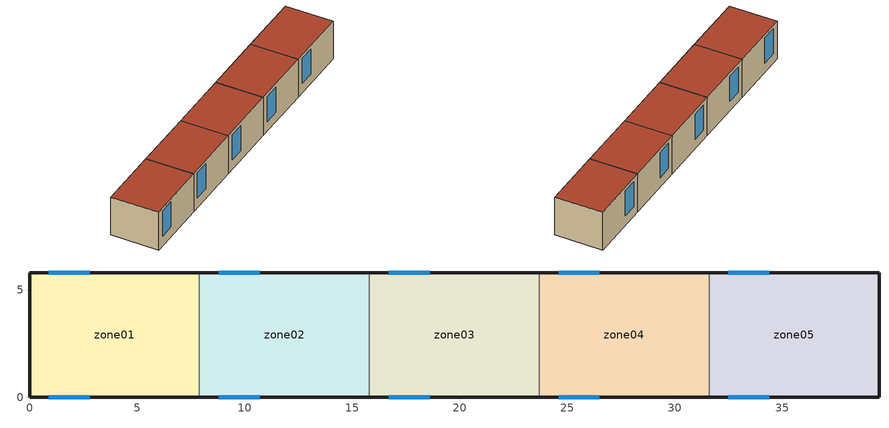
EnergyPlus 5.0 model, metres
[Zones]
zone01
 floor ground (GROUND_FLOOR): 0,0 0,5.8 7.9,5.8 7.9,0 z0
 wall outside (EXT_WALL): 7.9,5.8 0,5.8 0,0 7.9,0 z0:5
 wall to zone02 (ADJ_WALL): 7.9,0 7.9,5.8 z0:5
 window (EXT_WINDOW1): 0.9,0 2.8,0 / 2.8,5.8 0.9,5.8 z1.25:4.55
 roof outside (EXT_ROOF): 7.9,0 7.9,5.8 0,5.8 0,0 z5
zone02
 floor ground (GROUND_FLOOR): 7.9,0 7.9,5.8 15.8,5.8 15.8,0 z0
 wall outside (EXT_WALL): 15.8,5.8 7.9,5.8 / 7.9,0 15.8,0 z0:5
 wall to zone03 (ADJ_WALL): 15.8,0 15.8,5.8 z0:5
 wall to zone01 (ADJ_WALL): 7.9,5.8 7.9,0 z0:5
 window (EXT_WINDOW1): 8.8,0 10.7,0 / 10.7,5.8 8.8,5.8 z1.25:4.55
 roof outside (EXT_ROOF): 15.8,0 15.8,5.8 7.9,5.8 7.9,0 z5
zone03
 floor ground (GROUND_FLOOR): 15.8,0 15.8,5.8 23.7,5.8 23.7,0 z0
 wall outside (EXT_WALL): 23.7,5.8 15.8,5.8 / 15.8,0 23.7,0 z0:5
 wall to zone04 (ADJ_WALL): 23.7,0 23.7,5.8 z0:5
 wall to zone02 (ADJ_WALL): 15.8,5.8 15.8,0 z0:5
 window (EXT_WINDOW1): 16.7,0 18.6,0 / 18.6,5.8 16.7,5.8 z1.25:4.55
 roof outside (EXT_ROOF): 23.7,0 23.7,5.8 15.8,5.8 15.8,0 z5
zone04
 floor ground (GROUND_FLOOR): 23.7,0 23.7,5.8 31.6,5.8 31.6,0 z0
 wall outside (EXT_WALL): 31.6,5.8 23.7,5.8 / 23.7,0 31.6,0 z0:5
 wall to zone05 (ADJ_WALL): 31.6,0 31.6,5.8 z0:5
 wall to zone03 (ADJ_WALL): 23.7,5.8 23.7,0 z0:5
 window (EXT_WINDOW1): 24.6,0 26.5,0 / 26.5,5.8 24.6,5.8 z1.25:4.55
 roof outside (EXT_ROOF): 31.6,0 31.6,5.8 23.7,5.8 23.7,0 z5
zone05
 floor ground (GROUND_FLOOR): 31.6,0 31.6,5.8 39.5,5.8 39.5,0 z0
 wall outside (EXT_WALL): 31.6,0 39.5,0 39.5,5.8 31.6,5.8 z0:5
 wall to zone04 (ADJ_WALL): 31.6,5.8 31.6,0 z0:5
 window (EXT_WINDOW1): 32.5,0 34.4,0 / 34.4,5.8 32.5,5.8 z1.25:4.55
 roof outside (EXT_ROOF): 39.5,0 39.5,5.8 31.6,5.8 31.6,0 z5
[Building]
TRNSYS18: North Axis {deg}=0; Terrain=City; Loads Convergence Tolerance Value=0; Temperature Convergence Tolerance Value {deltaC}=0; Solar Distribution=FullInteriorAndExterior; Maximum Number of Warmup Days=0
[Site:Location]
not used: Latitude {deg}=0; Longitude {deg}=0; Time Zone {hr}=0; Elevation {m}=0
[Construction]
GROUND_FLOOR; EXT_WALL; EXT_ROOF; ADJ_WALL; EXT_WINDOW1: 
[WindowProperty:ShadingControl]
ESHADE=0; ISHADE=INPUT 1*MAX_ISHADE : SHADECNTRL=ISHADE_INTERNAL
[SurfaceProperty:OtherSideCoefficients]
BOUNDARY=IDENTICAL; BOUNDARY=INPUT 1*TBOUNDARY; BOUNDARY=INPUT 1*TBOUNDARY_2; BOUNDARY=INPUT 1*TBOUNDARY_3; BOUNDARY=INPUT 1*TGROUND; BOUNDARY=20; BOUNDARY=15
[Zone] Multiplier=1
zone01; zone02; zone03; zone04; zone05
